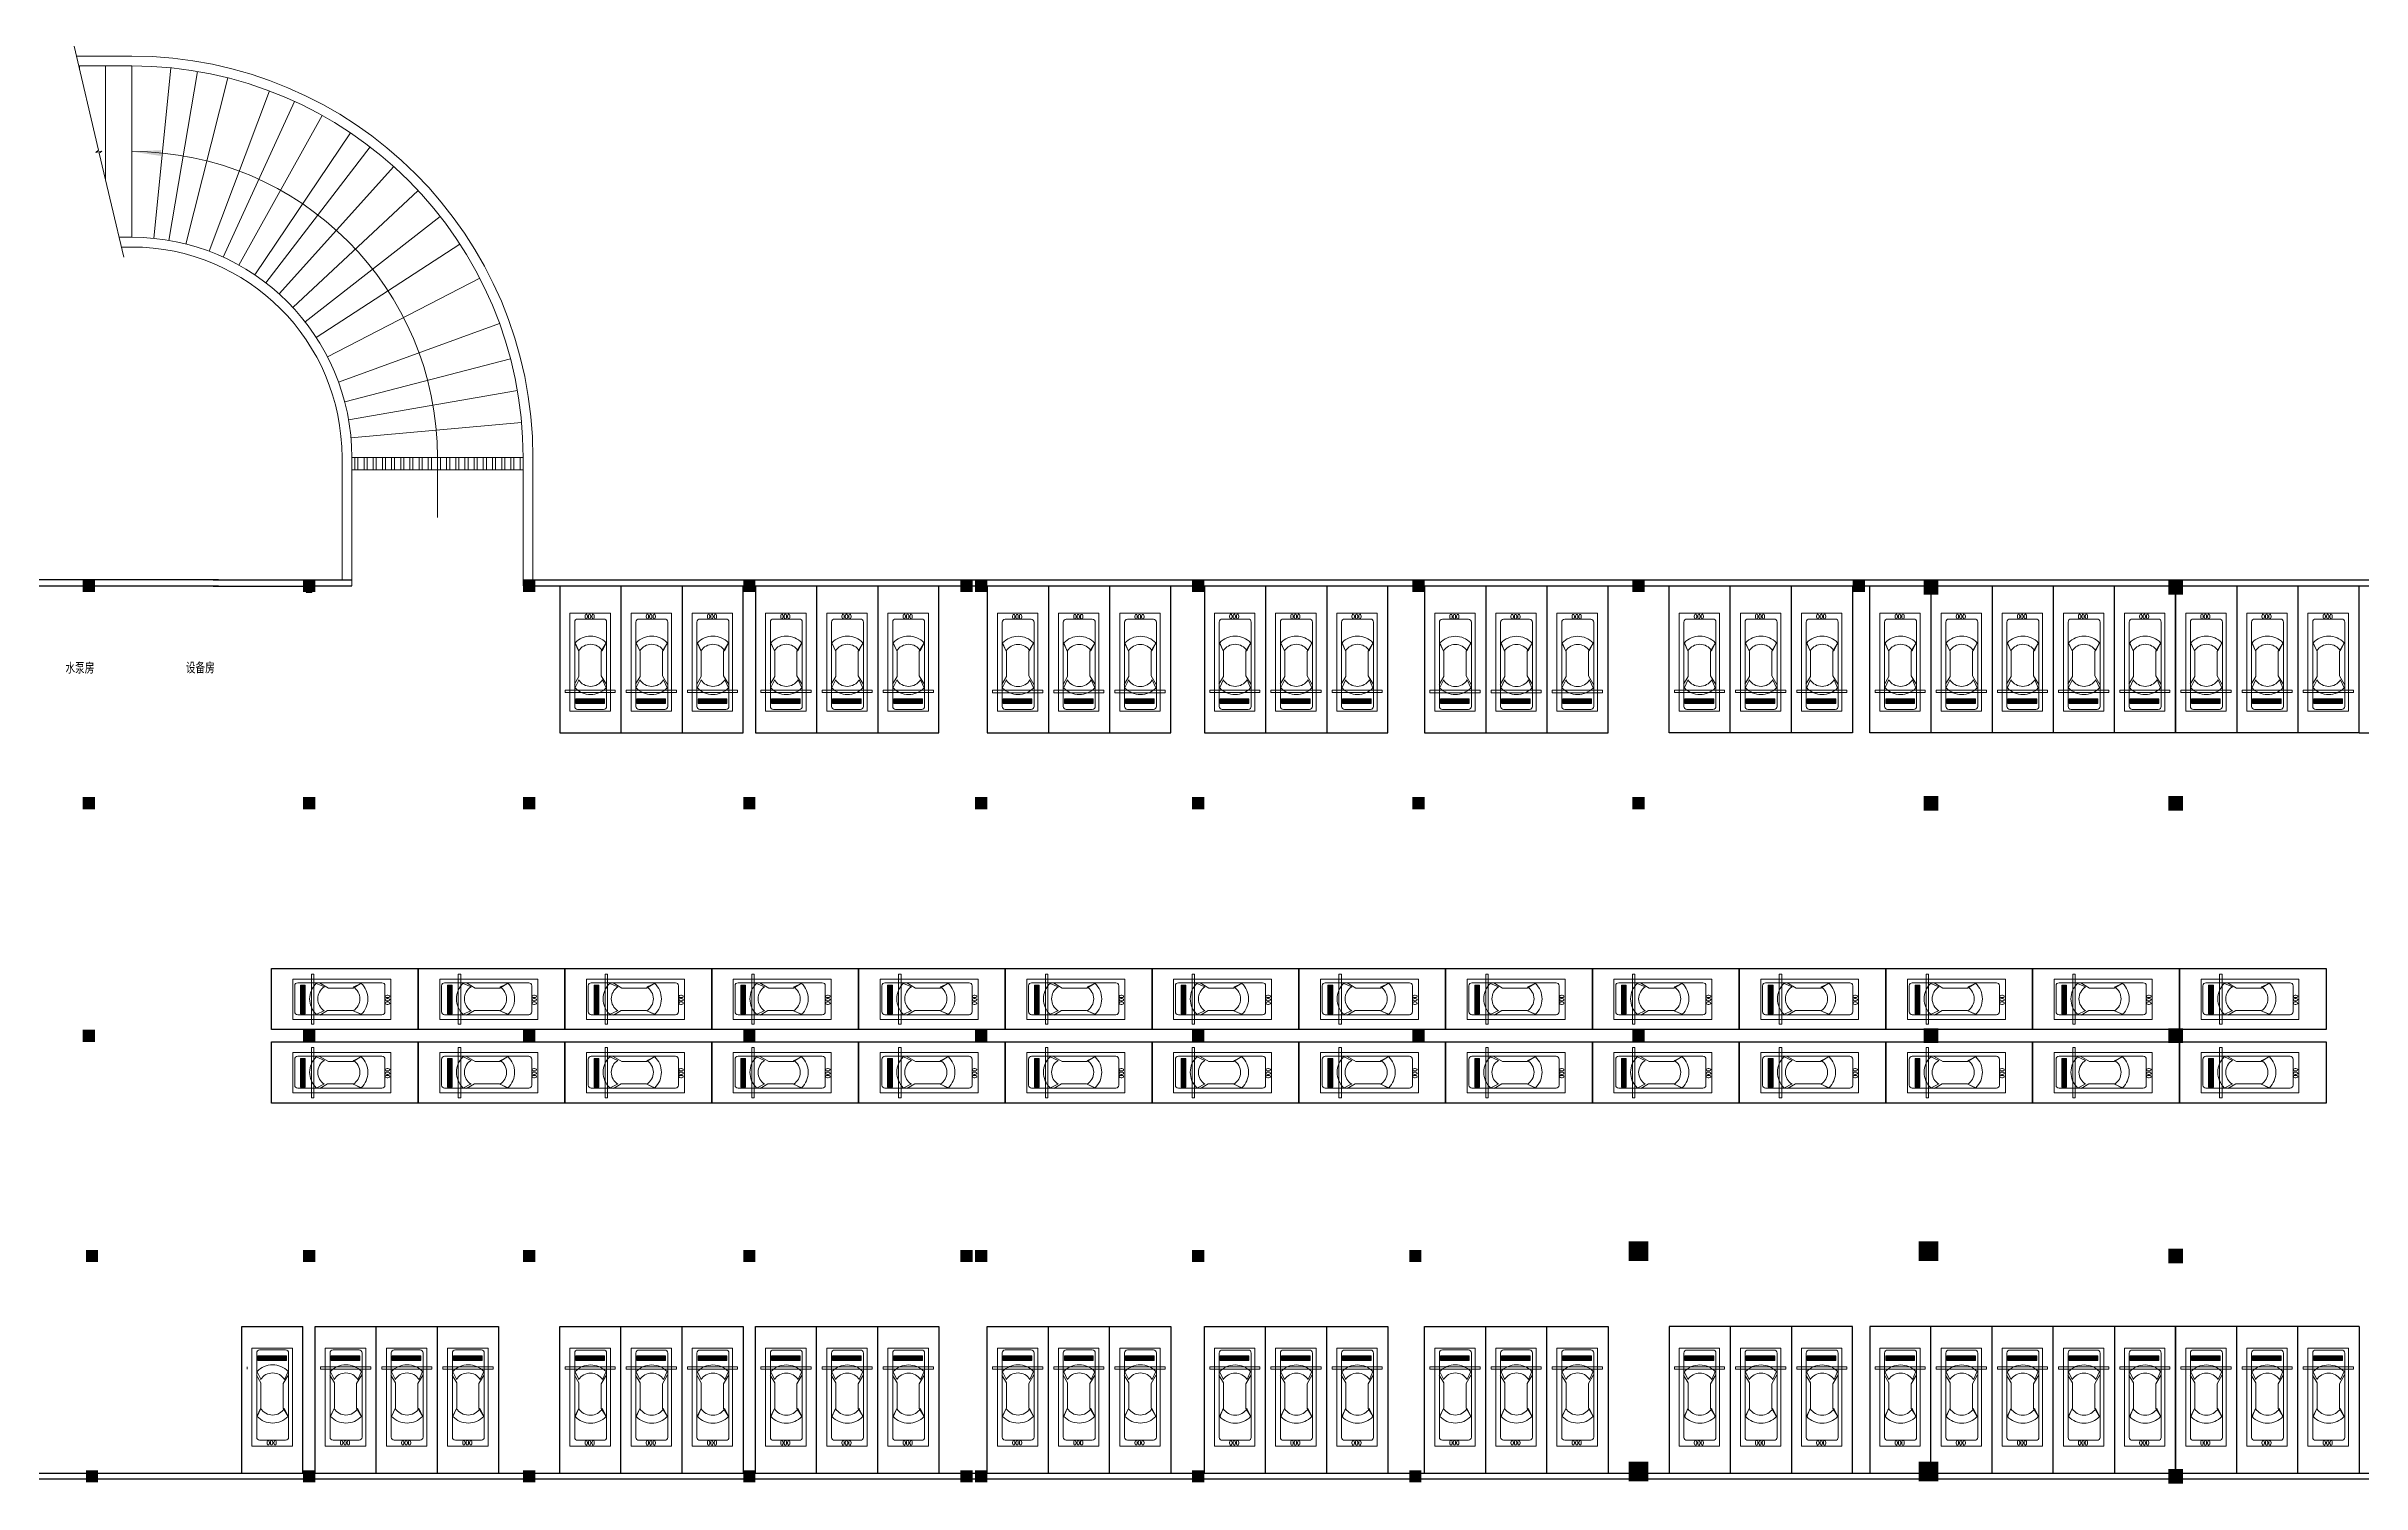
# Model space of a CAD drawing. Extents: x 5719244 to 11985375, y 1211094 to 3157953.
# Drawn here: x 6482728 to 6577379, y 1554281 to 1613006 of the extents above; entities that cross this region are included whole.
import ezdxf

# ---------------------------------------------------------------- set-up
doc = ezdxf.new("R2010")
doc.units = 0
doc.header["$LTSCALE"] = 500
doc.header["$MEASUREMENT"] = 0
doc.layers.get('0').update_dxf_attribs({"linetype": 'CONTINUOUS', "lineweight": 0})
for name, color, linetype, lineweight in [('A-car2', 35, 'CONTINUOUS', 9), ('COLUMN', 7, 'CONTINUOUS', 0), ('DIM', 3, 'CONTINUOUS', 0), ('PUB_DIM', 3, 'CONTINUOUS', 0), ('STAIR', 2, 'CONTINUOUS', 0), ('WALL', 255, 'CONTINUOUS', 30), ('WINDOW', 4, 'CONTINUOUS', 0), ('墙-砼墙填充', 252, 'CONTINUOUS', 9)]:
    doc.layers.add(name, color=color, linetype=linetype, lineweight=lineweight)
doc.layers.add('标注1', color=7, linetype='CONTINUOUS')
doc.layers.add('车位', color=255, linetype='CONTINUOUS')
doc.styles.add('gpsxw', font='txt.shx', dxfattribs={"width": 0.7, "bigfont": 'hztxt.shx'})
doc.styles.get("Standard").update_dxf_attribs({"font": 'ROMAND', "width": 0.8})

# ---------------------------------------------------------------- blocks, each defined once
blk = doc.blocks.new('_FZH')
blk.add_solid([(-0.5, -0.5), (0.5, -0.5), (-0.5, 0.5), (0.5, 0.5)])
blk = doc.blocks.new('_ARROW')
blk.add_solid([(0, 0), (-1, 0.1), (-1, -0.1)])
blk = doc.blocks.new('车位(有车挡车器）')
h = blk.add_hatch(color=2)
h.paths.add_polyline_path([(0.38, 6.16), (0.38, 5.84), (0.82, 5.84), (0.82, 6.16)])
h.paths.add_polyline_path([(1.81, 5.84), (1.81, 6.16), (1.31, 6.16), (1.31, 5.84)])
h = blk.add_hatch(color=256)
h.paths.add_polyline_path([(0.82, 6.16), (0.82, 5.84), (1.31, 5.84), (1.31, 6.16)])
h.paths.add_polyline_path([(1.81, 5.84), (2.31, 5.84), (2.31, 6.16), (1.81, 6.16)])
at = {"color": 140}
for p, q in [((0.27, 5.1), (0.51, 4.56)), ((2.35, 5.07), (2.11, 4.59)), ((0.27, 2.1), (0.51, 2.58)), ((2.35, 2.07), (2.11, 2.62))]:
    blk.add_line(p, q, dxfattribs=at)
for p, q in [((0.38, 5.84), (0.38, 6.16)), ((0.38, 6.16), (2.31, 6.16)), ((2.31, 5.84), (0.38, 5.84)), ((0.82, 6.16), (0.82, 5.84)), ((1.31, 6.16), (1.31, 5.84)), ((1.81, 6.16), (1.81, 5.84)), ((2.31, 6.16), (2.31, 5.84))]:
    blk.add_line(p, q)
at = {"color": 252}
blk.add_lwpolyline([(-0.02, 6.67), (2.7, 6.67), (2.7, 0.08), (-0.02, 0.08)], close=True, dxfattribs=at)
at = {"color": 140}
blk.add_lwpolyline([(0.23, 6.35, -0.414214), (0.43, 6.55), (2.18, 6.55, -0.414214), (2.38, 6.35), (2.38, 0.68, -0.414214), (2.18, 0.48), (0.43, 0.48, -0.414214), (0.23, 0.68)], format="xyb", close=True, dxfattribs=at)
for points in [[(0.24, 4.88), (0.59, 4.29), (0.59, 2.63), (0.26, 2.08)], [(2.4, 4.86), (2.09, 4.34), (2.09, 2.65), (2.37, 2.08)]]:
    blk.add_lwpolyline(points, dxfattribs=at)
for centre, radius, start, end in [((1.31, 4.11), 1.44, 43.7905, 136.2095), ((1.31, 4.06), 0.947, 32.1346, 147.8654), ((1.31, 3.07), 1.44, 223.7905, 316.2095), ((1.31, 3.12), 0.947, 212.1346, 327.8654)]:
    blk.add_arc(centre, radius, start, end, dxfattribs=at)
at = {"insert": (1.03, 0.46), "char_height": 0.3, "attachment_point": 1}
blk.add_mtext('000', dxfattribs=at)

msp = doc.modelspace()

# ---------------------------------------------------------------- hatches: boundary and pattern name
at = {"layer": 'WINDOW'}
h = msp.add_hatch(dxfattribs=at)
h.set_pattern_fill('ANSI32', color=256, scale=1000, angle=45, style=0)
h.set_pattern_definition([(90, (5360967.95, 1819299.55), (-375, 6e-14), []), (90, (5361092.95, 1819424.55), (-375, 6e-14), [])])
h.paths.add_polyline_path([(6502219.2, 1595705.7), (6502219.2, 1596205.7), (6495219.2, 1596205.7), (6495219.2, 1595705.7)])

# ---------------------------------------------------------------- linework, layer by layer
at = {"ltscale": 3}
for p, q in [((6486206.3, 1612605.7), (6483955.7, 1612605.7)), ((6486219.2, 1612205.7), (6484050, 1612205.7)), ((6486219.2, 1605205.7), (6485700, 1605205.7)), ((6486219.2, 1604805.7), (6485794.3, 1604805.7)), ((6494819.2, 1596205.7), (6494819.2, 1591205.7)), ((6495219.2, 1596205.7), (6495219.2, 1590960.7)), ((6498718.1, 1596374.2), (6498718.1, 1593751.4)), ((6502219.2, 1596205.7), (6502219.2, 1590960.7)), ((6502619.2, 1596205.7), (6502619.2, 1591205.7))]:
    msp.add_line(p, q, dxfattribs=at)
for radius in [16400, 16000, 12500, 9000, 8600]:
    msp.add_arc((6486219.2, 1596205.7), radius, 0, 90, dxfattribs=at)
at = {"layer": 'A-car2'}
for p, q in [((6503938.5, 1586602.5), (6503938.5, 1586702.5)), ((6503938.5, 1586702.5), (6505989, 1586702.5)), ((6505989, 1586602.5), (6503938.5, 1586602.5)), ((6505989, 1586702.5), (6505989, 1586602.5)), ((6506438.5, 1586602.5), (6506438.5, 1586702.5)), ((6506438.5, 1586702.5), (6508489, 1586702.5)), ((6508489, 1586602.5), (6506438.5, 1586602.5)), ((6508489, 1586702.5), (6508489, 1586602.5)), ((6508938.5, 1586602.5), (6508938.5, 1586702.5)), ((6508938.5, 1586702.5), (6510989, 1586702.5)), ((6510989, 1586602.5), (6508938.5, 1586602.5)), ((6510989, 1586702.5), (6510989, 1586602.5)), ((6511938.5, 1586602.5), (6511938.5, 1586702.5)), ((6511938.5, 1586702.5), (6513989, 1586702.5)), ((6513989, 1586602.5), (6511938.5, 1586602.5)), ((6513989, 1586702.5), (6513989, 1586602.5)), ((6514438.5, 1586602.5), (6514438.5, 1586702.5)), ((6514438.5, 1586702.5), (6516489, 1586702.5)), ((6516489, 1586602.5), (6514438.5, 1586602.5)), ((6516489, 1586702.5), (6516489, 1586602.5)), ((6516938.5, 1586602.5), (6516938.5, 1586702.5)), ((6516938.5, 1586702.5), (6518989, 1586702.5)), ((6518989, 1586602.5), (6516938.5, 1586602.5)), ((6518989, 1586702.5), (6518989, 1586602.5)), ((6521413.5, 1586597.5), (6521413.5, 1586697.5)), ((6521413.5, 1586697.5), (6523464, 1586697.5)), ((6523464, 1586597.5), (6521413.5, 1586597.5)), ((6523464, 1586697.5), (6523464, 1586597.5)), ((6523913.5, 1586597.5), (6523913.5, 1586697.5)), ((6523913.5, 1586697.5), (6525964, 1586697.5)), ((6525964, 1586597.5), (6523913.5, 1586597.5)), ((6525964, 1586697.5), (6525964, 1586597.5)), ((6526413.5, 1586597.5), (6526413.5, 1586697.5)), ((6526413.5, 1586697.5), (6528464, 1586697.5)), ((6528464, 1586597.5), (6526413.5, 1586597.5)), ((6528464, 1586697.5), (6528464, 1586597.5)), ((6530288.5, 1586602.5), (6530288.5, 1586702.5)), ((6530288.5, 1586702.5), (6532339, 1586702.5)), ((6532339, 1586602.5), (6530288.5, 1586602.5)), ((6532339, 1586702.5), (6532339, 1586602.5)), ((6532788.5, 1586602.5), (6532788.5, 1586702.5)), ((6532788.5, 1586702.5), (6534839, 1586702.5)), ((6534839, 1586602.5), (6532788.5, 1586602.5)), ((6534839, 1586702.5), (6534839, 1586602.5)), ((6535288.5, 1586602.5), (6535288.5, 1586702.5)), ((6535288.5, 1586702.5), (6537339, 1586702.5)), ((6537339, 1586602.5), (6535288.5, 1586602.5)), ((6537339, 1586702.5), (6537339, 1586602.5)), ((6539288.5, 1586597.5), (6539288.5, 1586697.5)), ((6539288.5, 1586697.5), (6541339, 1586697.5)), ((6541339, 1586597.5), (6539288.5, 1586597.5)), ((6541339, 1586697.5), (6541339, 1586597.5)), ((6541788.5, 1586597.5), (6541788.5, 1586697.5)), ((6541788.5, 1586697.5), (6543839, 1586697.5)), ((6543839, 1586597.5), (6541788.5, 1586597.5)), ((6543839, 1586697.5), (6543839, 1586597.5)), ((6544288.5, 1586597.5), (6544288.5, 1586697.5)), ((6544288.5, 1586697.5), (6546339, 1586697.5)), ((6546339, 1586597.5), (6544288.5, 1586597.5)), ((6546339, 1586697.5), (6546339, 1586597.5)), ((6549284.2, 1586602.5), (6549284.2, 1586702.5)), ((6549284.2, 1586702.5), (6551334.7, 1586702.5)), ((6551334.7, 1586602.5), (6549284.2, 1586602.5)), ((6551334.7, 1586702.5), (6551334.7, 1586602.5)), ((6551784.2, 1586602.5), (6551784.2, 1586702.5)), ((6551784.2, 1586702.5), (6553834.7, 1586702.5)), ((6553834.7, 1586602.5), (6551784.2, 1586602.5)), ((6553834.7, 1586702.5), (6553834.7, 1586602.5)), ((6554284.2, 1586602.5), (6554284.2, 1586702.5)), ((6554284.2, 1586702.5), (6556334.7, 1586702.5)), ((6556334.7, 1586602.5), (6554284.2, 1586602.5)), ((6556334.7, 1586702.5), (6556334.7, 1586602.5)), ((6557488.5, 1586602.5), (6557488.5, 1586702.5)), ((6557488.5, 1586702.5), (6559539, 1586702.5)), ((6559539, 1586602.5), (6557488.5, 1586602.5)), ((6559539, 1586702.5), (6559539, 1586602.5)), ((6559988.5, 1586602.5), (6559988.5, 1586702.5)), ((6559988.5, 1586702.5), (6562039, 1586702.5)), ((6562039, 1586602.5), (6559988.5, 1586602.5)), ((6562039, 1586702.5), (6562039, 1586602.5)), ((6562488.5, 1586602.5), (6562488.5, 1586702.5)), ((6562488.5, 1586702.5), (6564539, 1586702.5)), ((6564539, 1586602.5), (6562488.5, 1586602.5)), ((6564539, 1586702.5), (6564539, 1586602.5)), ((6564988.5, 1586602.5), (6564988.5, 1586702.5)), ((6564988.5, 1586702.5), (6567039, 1586702.5)), ((6567039, 1586602.5), (6564988.5, 1586602.5)), ((6567039, 1586702.5), (6567039, 1586602.5)), ((6567488.5, 1586602.5), (6567488.5, 1586702.5)), ((6567488.5, 1586702.5), (6569539, 1586702.5)), ((6569539, 1586602.5), (6567488.5, 1586602.5)), ((6569539, 1586702.5), (6569539, 1586602.5)), ((6569988.5, 1586602.5), (6569988.5, 1586702.5)), ((6569988.5, 1586702.5), (6572039, 1586702.5)), ((6572039, 1586602.5), (6569988.5, 1586602.5)), ((6572039, 1586702.5), (6572039, 1586602.5)), ((6572488.5, 1586602.5), (6572488.5, 1586702.5)), ((6572488.5, 1586702.5), (6574539, 1586702.5)), ((6574539, 1586602.5), (6572488.5, 1586602.5)), ((6574539, 1586702.5), (6574539, 1586602.5)), ((6574988.5, 1586602.5), (6574988.5, 1586702.5)), ((6574988.5, 1586702.5), (6577039, 1586702.5)), ((6577039, 1586602.5), (6574988.5, 1586602.5)), ((6577039, 1586702.5), (6577039, 1586602.5)), ((6493570.2, 1575100.5), (6493570.2, 1573050)), ((6493670.2, 1575100.5), (6493570.2, 1575100.5)), ((6493670.2, 1573050), (6493670.2, 1575100.5)), ((6499570.2, 1575100.5), (6499570.2, 1573050)), ((6499670.2, 1575100.5), (6499570.2, 1575100.5)), ((6499670.2, 1573050), (6499670.2, 1575100.5)), ((6505570.2, 1575100.5), (6505570.2, 1573050)), ((6505670.2, 1575100.5), (6505570.2, 1575100.5)), ((6505670.2, 1573050), (6505670.2, 1575100.5)), ((6511570.2, 1575100.5), (6511570.2, 1573050)), ((6511670.2, 1575100.5), (6511570.2, 1575100.5)), ((6511670.2, 1573050), (6511670.2, 1575100.5)), ((6517570.2, 1575100.5), (6517570.2, 1573050)), ((6517670.2, 1575100.5), (6517570.2, 1575100.5)), ((6517670.2, 1573050), (6517670.2, 1575100.5)), ((6523570.2, 1575100.5), (6523570.2, 1573050)), ((6523670.2, 1575100.5), (6523570.2, 1575100.5)), ((6523670.2, 1573050), (6523670.2, 1575100.5)), ((6529570.2, 1575100.5), (6529570.2, 1573050)), ((6529670.2, 1575100.5), (6529570.2, 1575100.5)), ((6529670.2, 1573050), (6529670.2, 1575100.5)), ((6535570.2, 1575100.5), (6535570.2, 1573050)), ((6535670.2, 1575100.5), (6535570.2, 1575100.5)), ((6535670.2, 1573050), (6535670.2, 1575100.5)), ((6541570.2, 1575100.5), (6541570.2, 1573050)), ((6541670.2, 1575100.5), (6541570.2, 1575100.5)), ((6541670.2, 1573050), (6541670.2, 1575100.5)), ((6547570.2, 1575100.5), (6547570.2, 1573050)), ((6547670.2, 1575100.5), (6547570.2, 1575100.5)), ((6547670.2, 1573050), (6547670.2, 1575100.5)), ((6553570.2, 1575100.5), (6553570.2, 1573050)), ((6553670.2, 1575100.5), (6553570.2, 1575100.5)), ((6553670.2, 1573050), (6553670.2, 1575100.5)), ((6559570.2, 1575100.5), (6559570.2, 1573050)), ((6559670.2, 1575100.5), (6559570.2, 1575100.5)), ((6559670.2, 1573050), (6559670.2, 1575100.5)), ((6565570.2, 1575100.5), (6565570.2, 1573050)), ((6565670.2, 1575100.5), (6565570.2, 1575100.5)), ((6565670.2, 1573050), (6565670.2, 1575100.5)), ((6571570.2, 1575100.5), (6571570.2, 1573050)), ((6571670.2, 1575100.5), (6571570.2, 1575100.5)), ((6571670.2, 1573050), (6571670.2, 1575100.5)), ((6493570.2, 1573050), (6493670.2, 1573050)), ((6499570.2, 1573050), (6499670.2, 1573050)), ((6505570.2, 1573050), (6505670.2, 1573050)), ((6511570.2, 1573050), (6511670.2, 1573050)), ((6517570.2, 1573050), (6517670.2, 1573050)), ((6523570.2, 1573050), (6523670.2, 1573050)), ((6529570.2, 1573050), (6529670.2, 1573050)), ((6535570.2, 1573050), (6535670.2, 1573050)), ((6541570.2, 1573050), (6541670.2, 1573050)), ((6547570.2, 1573050), (6547670.2, 1573050)), ((6553570.2, 1573050), (6553670.2, 1573050)), ((6559570.2, 1573050), (6559670.2, 1573050)), ((6565570.2, 1573050), (6565670.2, 1573050)), ((6571570.2, 1573050), (6571670.2, 1573050)), ((6493570.2, 1572100.5), (6493570.2, 1570050)), ((6493670.2, 1572100.5), (6493570.2, 1572100.5)), ((6493670.2, 1570050), (6493670.2, 1572100.5)), ((6499570.2, 1572100.5), (6499570.2, 1570050)), ((6499670.2, 1572100.5), (6499570.2, 1572100.5)), ((6499670.2, 1570050), (6499670.2, 1572100.5)), ((6505570.2, 1572100.5), (6505570.2, 1570050)), ((6505670.2, 1572100.5), (6505570.2, 1572100.5)), ((6505670.2, 1570050), (6505670.2, 1572100.5)), ((6511570.2, 1572100.5), (6511570.2, 1570050)), ((6511670.2, 1572100.5), (6511570.2, 1572100.5)), ((6511670.2, 1570050), (6511670.2, 1572100.5)), ((6517570.2, 1572100.5), (6517570.2, 1570050)), ((6517670.2, 1572100.5), (6517570.2, 1572100.5)), ((6517670.2, 1570050), (6517670.2, 1572100.5)), ((6523570.2, 1572100.5), (6523570.2, 1570050)), ((6523670.2, 1572100.5), (6523570.2, 1572100.5)), ((6523670.2, 1570050), (6523670.2, 1572100.5)), ((6529570.2, 1572100.5), (6529570.2, 1570050)), ((6529670.2, 1572100.5), (6529570.2, 1572100.5)), ((6529670.2, 1570050), (6529670.2, 1572100.5)), ((6535570.2, 1572100.5), (6535570.2, 1570050)), ((6535670.2, 1572100.5), (6535570.2, 1572100.5)), ((6535670.2, 1570050), (6535670.2, 1572100.5)), ((6541570.2, 1572100.5), (6541570.2, 1570050)), ((6541670.2, 1572100.5), (6541570.2, 1572100.5)), ((6541670.2, 1570050), (6541670.2, 1572100.5)), ((6547570.2, 1572100.5), (6547570.2, 1570050)), ((6547670.2, 1572100.5), (6547570.2, 1572100.5)), ((6547670.2, 1570050), (6547670.2, 1572100.5)), ((6553570.2, 1572100.5), (6553570.2, 1570050)), ((6553670.2, 1572100.5), (6553570.2, 1572100.5)), ((6553670.2, 1570050), (6553670.2, 1572100.5)), ((6559570.2, 1572100.5), (6559570.2, 1570050)), ((6559670.2, 1572100.5), (6559570.2, 1572100.5)), ((6559670.2, 1570050), (6559670.2, 1572100.5)), ((6565570.2, 1572100.5), (6565570.2, 1570050)), ((6565670.2, 1572100.5), (6565570.2, 1572100.5)), ((6565670.2, 1570050), (6565670.2, 1572100.5)), ((6571570.2, 1572100.5), (6571570.2, 1570050)), ((6571670.2, 1572100.5), (6571570.2, 1572100.5)), ((6571670.2, 1570050), (6571670.2, 1572100.5)), ((6493570.2, 1570050), (6493670.2, 1570050)), ((6499570.2, 1570050), (6499670.2, 1570050)), ((6505570.2, 1570050), (6505670.2, 1570050)), ((6511570.2, 1570050), (6511670.2, 1570050)), ((6517570.2, 1570050), (6517670.2, 1570050)), ((6523570.2, 1570050), (6523670.2, 1570050)), ((6529570.2, 1570050), (6529670.2, 1570050)), ((6535570.2, 1570050), (6535670.2, 1570050)), ((6541570.2, 1570050), (6541670.2, 1570050)), ((6547570.2, 1570050), (6547670.2, 1570050)), ((6553570.2, 1570050), (6553670.2, 1570050)), ((6559570.2, 1570050), (6559670.2, 1570050)), ((6565570.2, 1570050), (6565670.2, 1570050)), ((6571570.2, 1570050), (6571670.2, 1570050)), ((6490938.5, 1559058.8), (6490938.5, 1558958.8)), ((6495989, 1559058.8), (6493938.5, 1559058.8)), ((6493938.5, 1559058.8), (6493938.5, 1558958.8)), ((6493938.5, 1558958.8), (6495989, 1558958.8)), ((6495989, 1558958.8), (6495989, 1559058.8)), ((6498489, 1559058.8), (6496438.5, 1559058.8)), ((6496438.5, 1559058.8), (6496438.5, 1558958.8)), ((6496438.5, 1558958.8), (6498489, 1558958.8)), ((6498489, 1558958.8), (6498489, 1559058.8)), ((6500989, 1559058.8), (6498938.5, 1559058.8)), ((6498938.5, 1559058.8), (6498938.5, 1558958.8)), ((6498938.5, 1558958.8), (6500989, 1558958.8)), ((6500989, 1558958.8), (6500989, 1559058.8)), ((6505989, 1559053.8), (6503938.5, 1559053.8)), ((6503938.5, 1559053.8), (6503938.5, 1558953.8)), ((6503938.5, 1558953.8), (6505989, 1558953.8)), ((6505989, 1558953.8), (6505989, 1559053.8)), ((6508489, 1559053.8), (6506438.5, 1559053.8)), ((6506438.5, 1559053.8), (6506438.5, 1558953.8)), ((6506438.5, 1558953.8), (6508489, 1558953.8)), ((6508489, 1558953.8), (6508489, 1559053.8)), ((6510989, 1559053.8), (6508938.5, 1559053.8)), ((6508938.5, 1559053.8), (6508938.5, 1558953.8)), ((6508938.5, 1558953.8), (6510989, 1558953.8)), ((6510989, 1558953.8), (6510989, 1559053.8)), ((6513989, 1559053.8), (6511938.5, 1559053.8)), ((6511938.5, 1559053.8), (6511938.5, 1558953.8)), ((6511938.5, 1558953.8), (6513989, 1558953.8)), ((6513989, 1558953.8), (6513989, 1559053.8)), ((6516489, 1559053.8), (6514438.5, 1559053.8)), ((6514438.5, 1559053.8), (6514438.5, 1558953.8)), ((6514438.5, 1558953.8), (6516489, 1558953.8)), ((6516489, 1558953.8), (6516489, 1559053.8)), ((6518989, 1559053.8), (6516938.5, 1559053.8)), ((6516938.5, 1559053.8), (6516938.5, 1558953.8)), ((6516938.5, 1558953.8), (6518989, 1558953.8)), ((6518989, 1558953.8), (6518989, 1559053.8)), ((6523464, 1559058.8), (6521413.5, 1559058.8)), ((6521413.5, 1559058.8), (6521413.5, 1558958.8)), ((6521413.5, 1558958.8), (6523464, 1558958.8)), ((6523464, 1558958.8), (6523464, 1559058.8)), ((6525964, 1559058.8), (6523913.5, 1559058.8)), ((6523913.5, 1559058.8), (6523913.5, 1558958.8)), ((6523913.5, 1558958.8), (6525964, 1558958.8)), ((6525964, 1558958.8), (6525964, 1559058.8)), ((6528464, 1559058.8), (6526413.5, 1559058.8)), ((6526413.5, 1559058.8), (6526413.5, 1558958.8)), ((6526413.5, 1558958.8), (6528464, 1558958.8)), ((6528464, 1558958.8), (6528464, 1559058.8)), ((6532339, 1559053.8), (6530288.5, 1559053.8)), ((6530288.5, 1559053.8), (6530288.5, 1558953.8)), ((6530288.5, 1558953.8), (6532339, 1558953.8)), ((6532339, 1558953.8), (6532339, 1559053.8)), ((6534839, 1559053.8), (6532788.5, 1559053.8)), ((6532788.5, 1559053.8), (6532788.5, 1558953.8)), ((6532788.5, 1558953.8), (6534839, 1558953.8)), ((6534839, 1558953.8), (6534839, 1559053.8)), ((6537339, 1559053.8), (6535288.5, 1559053.8)), ((6535288.5, 1559053.8), (6535288.5, 1558953.8)), ((6535288.5, 1558953.8), (6537339, 1558953.8)), ((6537339, 1558953.8), (6537339, 1559053.8)), ((6541339, 1559058.8), (6539288.5, 1559058.8)), ((6539288.5, 1559058.8), (6539288.5, 1558958.8)), ((6539288.5, 1558958.8), (6541339, 1558958.8)), ((6541339, 1558958.8), (6541339, 1559058.8)), ((6543839, 1559058.8), (6541788.5, 1559058.8)), ((6541788.5, 1559058.8), (6541788.5, 1558958.8)), ((6541788.5, 1558958.8), (6543839, 1558958.8)), ((6543839, 1558958.8), (6543839, 1559058.8)), ((6546339, 1559058.8), (6544288.5, 1559058.8)), ((6544288.5, 1559058.8), (6544288.5, 1558958.8)), ((6544288.5, 1558958.8), (6546339, 1558958.8)), ((6546339, 1558958.8), (6546339, 1559058.8)), ((6551334.7, 1559053.8), (6549284.2, 1559053.8)), ((6549284.2, 1559053.8), (6549284.2, 1558953.8)), ((6549284.2, 1558953.8), (6551334.7, 1558953.8)), ((6551334.7, 1558953.8), (6551334.7, 1559053.8)), ((6553834.7, 1559053.8), (6551784.2, 1559053.8)), ((6551784.2, 1559053.8), (6551784.2, 1558953.8)), ((6551784.2, 1558953.8), (6553834.7, 1558953.8)), ((6553834.7, 1558953.8), (6553834.7, 1559053.8)), ((6556334.7, 1559053.8), (6554284.2, 1559053.8)), ((6554284.2, 1559053.8), (6554284.2, 1558953.8)), ((6554284.2, 1558953.8), (6556334.7, 1558953.8)), ((6556334.7, 1558953.8), (6556334.7, 1559053.8)), ((6559539, 1559053.8), (6557488.5, 1559053.8)), ((6557488.5, 1559053.8), (6557488.5, 1558953.8)), ((6557488.5, 1558953.8), (6559539, 1558953.8)), ((6559539, 1558953.8), (6559539, 1559053.8)), ((6562039, 1559053.8), (6559988.5, 1559053.8)), ((6559988.5, 1559053.8), (6559988.5, 1558953.8)), ((6559988.5, 1558953.8), (6562039, 1558953.8)), ((6562039, 1558953.8), (6562039, 1559053.8)), ((6564539, 1559053.8), (6562488.5, 1559053.8)), ((6562488.5, 1559053.8), (6562488.5, 1558953.8)), ((6562488.5, 1558953.8), (6564539, 1558953.8)), ((6564539, 1558953.8), (6564539, 1559053.8)), ((6567039, 1559053.8), (6564988.5, 1559053.8)), ((6564988.5, 1559053.8), (6564988.5, 1558953.8)), ((6564988.5, 1558953.8), (6567039, 1558953.8)), ((6567039, 1558953.8), (6567039, 1559053.8)), ((6567488.5, 1559053.8), (6567488.5, 1558953.8)), ((6569539, 1559053.8), (6567488.5, 1559053.8)), ((6567488.5, 1558953.8), (6569539, 1558953.8)), ((6569539, 1558953.8), (6569539, 1559053.8)), ((6572039, 1559053.8), (6569988.5, 1559053.8)), ((6569988.5, 1559053.8), (6569988.5, 1558953.8)), ((6569988.5, 1558953.8), (6572039, 1558953.8)), ((6572039, 1558953.8), (6572039, 1559053.8)), ((6574539, 1559053.8), (6572488.5, 1559053.8)), ((6572488.5, 1559053.8), (6572488.5, 1558953.8)), ((6572488.5, 1558953.8), (6574539, 1558953.8)), ((6574539, 1558953.8), (6574539, 1559053.8)), ((6577039, 1559053.8), (6574988.5, 1559053.8)), ((6574988.5, 1559053.8), (6574988.5, 1558953.8)), ((6574988.5, 1558953.8), (6577039, 1558953.8)), ((6577039, 1558953.8), (6577039, 1559053.8))]:
    msp.add_line(p, q, dxfattribs=at)
at = {"layer": 'DIM', "ltscale": 3}
for p, q in [((6484086.2, 1612052.1), (6484086.2, 1612205.7)), ((6495219.2, 1596205.7), (6502219.2, 1596205.7)), ((6495219.2, 1595705.7), (6502219.2, 1595705.7))]:
    msp.add_line(p, q, dxfattribs=at)
at = {"layer": 'STAIR'}
for p, q in [((6484862.4, 1608758.9), (6483861.5, 1613005.7)), ((6484759.4, 1608673), (6484862.4, 1608758.9)), ((6484993, 1608728.1), (6484759.4, 1608673)), ((6484890, 1608642.1), (6484993, 1608728.1)), ((6485891, 1604395.4), (6484890, 1608642.1))]:
    msp.add_line(p, q, dxfattribs=at)
at = {"layer": 'WALL'}
for p, q in [((6487269.2, 1591205.7), (6480463.4, 1591205.7)), ((6489769.2, 1591205.7), (6487269.2, 1591205.7)), ((6489553.3, 1591205.6), (6495219.2, 1591205.6)), ((6502219.2, 1591205.6), (6680665.1, 1591205.6)), ((6488194.2, 1590955.7), (6480463.4, 1590955.7)), ((6484344.2, 1590955.7), (6481594.2, 1590955.7)), ((6484344.2, 1590955.7), (6481594.2, 1590955.7)), ((6485269.2, 1590955.7), (6484594.2, 1590955.7)), ((6487944.2, 1590955.7), (6487269.2, 1590955.7)), ((6489769.2, 1590955.7), (6488194.2, 1590955.7)), ((6489552.3, 1590955.7), (6493349, 1590955.7)), ((6493349.2, 1590960.7), (6493349.2, 1590710.7)), ((6493349.2, 1590710.7), (6493589.2, 1590710.7)), ((6493589.2, 1590960.7), (6495219.2, 1590960.7)), ((6493589.2, 1590960.7), (6493589.2, 1590710.7)), ((6502219.2, 1590960.7), (6559694.2, 1590960.7)), ((6559944.2, 1590960.7), (6608069.2, 1590960.7)), ((6484589.2, 1572460.7), (6484589.2, 1572460.7)), ((6644919.2, 1554460.7), (6475349.2, 1554460.7)), ((6559694.2, 1554700.7), (6475589.2, 1554700.7)), ((6484349.2, 1554700.7), (6475589.2, 1554700.7)), ((6493344.2, 1554700.7), (6484589.2, 1554700.7)), ((6608069.2, 1554700.7), (6559944.2, 1554700.7))]:
    msp.add_line(p, q, dxfattribs=at)
at = {"layer": 'WINDOW'}
for p, q in [((6485152.7, 1607527.4), (6485152.7, 1612205.7)), ((6486219.2, 1605205.7), (6486219.2, 1612205.7)), ((6487120.5, 1605160.4), (6487821.5, 1612125.2)), ((6487733.5, 1605077.4), (6488911.3, 1611977.6)), ((6488433.2, 1604929.1), (6490155.3, 1611714)), ((6489384.7, 1604630.6), (6491846.7, 1611183.4)), ((6489962.6, 1604390.2), (6492874.1, 1610756)), ((6490600.7, 1604067.1), (6494008.5, 1610181.6)), ((6491248, 1603669.7), (6495159.2, 1609475.1)), ((6491698.8, 1603345.3), (6495960.8, 1608898.3)), ((6492243.7, 1602891.9), (6496929.4, 1608092.3)), ((6492805.8, 1602338.9), (6497928.8, 1607109.2)), ((6493311.3, 1601746.6), (6498827.4, 1606056.3)), ((6493765.2, 1601110.5), (6499634.3, 1604925.4)), ((6494221.1, 1600325.2), (6500444.7, 1603529.3)), ((6494674.4, 1599289.4), (6501250.7, 1601687.9)), ((6494928.3, 1598475.6), (6501702, 1600241)), ((6495086.7, 1597744.3), (6501983.7, 1598941.1)), ((6495183.4, 1597007.6), (6502155.6, 1597631.4))]:
    msp.add_line(p, q, dxfattribs=at)
at = {"layer": '车位', "ltscale": 3}
for p, q in [((6503719.2, 1590960.7), (6503719.2, 1584960.7)), ((6506219.2, 1590960.7), (6506219.2, 1584960.7)), ((6508719.2, 1590960.7), (6508719.2, 1584960.7)), ((6511219.2, 1584960.7), (6511219.2, 1590960.7)), ((6511719.2, 1590960.7), (6511719.2, 1584960.7)), ((6514219.2, 1590960.7), (6514219.2, 1584960.7)), ((6516719.2, 1590960.7), (6516719.2, 1584960.7)), ((6519219.2, 1584960.7), (6519219.2, 1590960.7)), ((6521194.2, 1590955.7), (6521194.2, 1584955.7)), ((6523694.2, 1590955.7), (6523694.2, 1584955.7)), ((6526194.2, 1590955.7), (6526194.2, 1584955.7)), ((6528694.2, 1584955.7), (6528694.2, 1590955.7)), ((6530069.2, 1590960.7), (6530069.2, 1584960.7)), ((6532569.2, 1590960.7), (6532569.2, 1584960.7)), ((6535069.2, 1590960.7), (6535069.2, 1584960.7)), ((6537569.2, 1584960.7), (6537569.2, 1590960.7)), ((6539069.2, 1590955.7), (6539069.2, 1584955.7)), ((6541569.2, 1590955.7), (6541569.2, 1584955.7)), ((6544069.2, 1590955.7), (6544069.2, 1584955.7)), ((6546569.2, 1584955.7), (6546569.2, 1590955.7)), ((6549069.2, 1584955.7), (6549069.2, 1590960.7)), ((6551569.2, 1584955.7), (6551569.2, 1590960.7)), ((6554069.2, 1584955.7), (6554069.2, 1590960.7)), ((6556569.2, 1590955.7), (6556569.2, 1585955.7)), ((6557269.2, 1584960.7), (6557269.2, 1590960.7)), ((6559769.2, 1590960.7), (6559769.2, 1584960.7)), ((6562269.2, 1590960.7), (6562269.2, 1584960.7)), ((6564769.2, 1590960.7), (6564769.2, 1584960.7)), ((6567269.2, 1584960.7), (6567269.2, 1590960.7)), ((6569769.2, 1590960.7), (6569769.2, 1584960.7)), ((6569769.2, 1584960.7), (6569769.2, 1590960.7)), ((6572269.2, 1590960.7), (6572269.2, 1584960.7)), ((6574769.2, 1590960.7), (6574769.2, 1584960.7)), ((6577269.2, 1584960.7), (6577269.2, 1590960.7)), ((6556569.2, 1585955.7), (6556569.2, 1584955.7)), ((6503719.2, 1584960.7), (6506219.2, 1584960.7)), ((6506219.2, 1584960.7), (6508719.2, 1584960.7)), ((6508719.2, 1584960.7), (6511219.2, 1584960.7)), ((6511719.2, 1584960.7), (6514219.2, 1584960.7)), ((6514219.2, 1584960.7), (6516719.2, 1584960.7)), ((6516719.2, 1584960.7), (6519219.2, 1584960.7)), ((6521194.2, 1584955.7), (6523694.2, 1584955.7)), ((6523694.2, 1584955.7), (6526194.2, 1584955.7)), ((6526194.2, 1584955.7), (6528694.2, 1584955.7)), ((6530069.2, 1584960.7), (6532569.2, 1584960.7)), ((6532569.2, 1584960.7), (6535069.2, 1584960.7)), ((6535069.2, 1584960.7), (6537569.2, 1584960.7)), ((6539069.2, 1584955.7), (6541569.2, 1584955.7)), ((6541569.2, 1584955.7), (6544069.2, 1584955.7)), ((6544069.2, 1584955.7), (6546569.2, 1584955.7)), ((6551569.2, 1584955.7), (6549069.2, 1584955.7)), ((6554069.2, 1584955.7), (6551569.2, 1584955.7)), ((6556569.2, 1584955.7), (6554069.2, 1584955.7)), ((6559769.2, 1584960.7), (6557269.2, 1584960.7)), ((6562269.2, 1584960.7), (6559769.2, 1584960.7)), ((6564769.2, 1584960.7), (6562269.2, 1584960.7)), ((6567269.2, 1584960.7), (6564769.2, 1584960.7)), ((6569769.2, 1584960.7), (6567269.2, 1584960.7)), ((6572269.2, 1584960.7), (6569769.2, 1584960.7)), ((6574769.2, 1584960.7), (6572269.2, 1584960.7)), ((6577269.2, 1584960.7), (6574769.2, 1584960.7)), ((6577269.2, 1584960.7), (6579769.2, 1584960.7)), ((6491928.4, 1575330.7), (6497928.4, 1575330.7)), ((6491928.4, 1572830.7), (6491928.4, 1575330.7)), ((6497928.4, 1575330.7), (6497928.4, 1572830.7)), ((6497928.4, 1575330.7), (6503928.4, 1575330.7)), ((6497928.4, 1572830.7), (6497928.4, 1575330.7)), ((6503928.4, 1575330.7), (6503928.4, 1572830.7)), ((6503928.4, 1575330.7), (6509928.4, 1575330.7)), ((6503928.4, 1572830.7), (6503928.4, 1575330.7)), ((6509928.4, 1575330.7), (6509928.4, 1572830.7)), ((6509928.4, 1575330.7), (6515928.4, 1575330.7)), ((6509928.4, 1572830.7), (6509928.4, 1575330.7)), ((6515928.4, 1575330.7), (6515928.4, 1572830.7)), ((6515928.4, 1575330.7), (6521928.4, 1575330.7)), ((6515928.4, 1572830.7), (6515928.4, 1575330.7)), ((6521928.4, 1575330.7), (6521928.4, 1572830.7)), ((6521928.4, 1575330.7), (6527928.4, 1575330.7)), ((6521928.4, 1572830.7), (6521928.4, 1575330.7)), ((6527928.4, 1575330.7), (6527928.4, 1572830.7)), ((6527928.4, 1575330.7), (6533928.4, 1575330.7)), ((6527928.4, 1572830.7), (6527928.4, 1575330.7)), ((6533928.4, 1575330.7), (6533928.4, 1572830.7)), ((6533928.4, 1575330.7), (6539928.4, 1575330.7)), ((6533928.4, 1572830.7), (6533928.4, 1575330.7)), ((6539928.4, 1575330.7), (6539928.4, 1572830.7)), ((6539928.4, 1575330.7), (6545928.4, 1575330.7)), ((6539928.4, 1572830.7), (6539928.4, 1575330.7)), ((6545928.4, 1575330.7), (6545928.4, 1572830.7)), ((6545928.4, 1575330.7), (6551928.4, 1575330.7)), ((6545928.4, 1572830.7), (6545928.4, 1575330.7)), ((6551928.4, 1575330.7), (6551928.4, 1572830.7)), ((6551928.4, 1575330.7), (6557928.4, 1575330.7)), ((6551928.4, 1572830.7), (6551928.4, 1575330.7)), ((6557928.4, 1575330.7), (6557928.4, 1572830.7)), ((6557928.4, 1575330.7), (6563928.4, 1575330.7)), ((6557928.4, 1572830.7), (6557928.4, 1575330.7)), ((6563928.4, 1575330.7), (6563928.4, 1572830.7)), ((6563928.4, 1575330.7), (6569928.4, 1575330.7)), ((6563928.4, 1572830.7), (6563928.4, 1575330.7)), ((6569928.4, 1575330.7), (6569928.4, 1572830.7)), ((6569928.4, 1575330.7), (6575928.4, 1575330.7)), ((6569928.4, 1572830.7), (6569928.4, 1575330.7)), ((6575928.4, 1575330.7), (6575928.4, 1572830.7)), ((6497928.4, 1572830.7), (6491928.4, 1572830.7)), ((6491928.4, 1572330.7), (6497928.4, 1572330.7)), ((6491928.4, 1569830.7), (6491928.4, 1572330.7)), ((6503928.4, 1572830.7), (6497928.4, 1572830.7)), ((6497928.4, 1572330.7), (6497928.4, 1569830.7)), ((6497928.4, 1572330.7), (6503928.4, 1572330.7)), ((6497928.4, 1569830.7), (6497928.4, 1572330.7)), ((6509928.4, 1572830.7), (6503928.4, 1572830.7)), ((6503928.4, 1572330.7), (6503928.4, 1569830.7)), ((6503928.4, 1572330.7), (6509928.4, 1572330.7)), ((6503928.4, 1569830.7), (6503928.4, 1572330.7)), ((6515928.4, 1572830.7), (6509928.4, 1572830.7)), ((6509928.4, 1572330.7), (6509928.4, 1569830.7)), ((6509928.4, 1572330.7), (6515928.4, 1572330.7)), ((6509928.4, 1569830.7), (6509928.4, 1572330.7)), ((6521928.4, 1572830.7), (6515928.4, 1572830.7)), ((6515928.4, 1572330.7), (6515928.4, 1569830.7)), ((6515928.4, 1572330.7), (6521928.4, 1572330.7)), ((6515928.4, 1569830.7), (6515928.4, 1572330.7)), ((6527928.4, 1572830.7), (6521928.4, 1572830.7)), ((6521928.4, 1572330.7), (6521928.4, 1569830.7)), ((6521928.4, 1572330.7), (6527928.4, 1572330.7)), ((6521928.4, 1569830.7), (6521928.4, 1572330.7)), ((6533928.4, 1572830.7), (6527928.4, 1572830.7)), ((6527928.4, 1572330.7), (6527928.4, 1569830.7)), ((6527928.4, 1572330.7), (6533928.4, 1572330.7)), ((6527928.4, 1569830.7), (6527928.4, 1572330.7)), ((6539928.4, 1572830.7), (6533928.4, 1572830.7)), ((6533928.4, 1572330.7), (6533928.4, 1569830.7)), ((6533928.4, 1572330.7), (6539928.4, 1572330.7)), ((6533928.4, 1569830.7), (6533928.4, 1572330.7)), ((6545928.4, 1572830.7), (6539928.4, 1572830.7)), ((6539928.4, 1572330.7), (6539928.4, 1569830.7)), ((6539928.4, 1572330.7), (6545928.4, 1572330.7)), ((6539928.4, 1569830.7), (6539928.4, 1572330.7)), ((6551928.4, 1572830.7), (6545928.4, 1572830.7)), ((6545928.4, 1572330.7), (6545928.4, 1569830.7)), ((6545928.4, 1572330.7), (6551928.4, 1572330.7)), ((6545928.4, 1569830.7), (6545928.4, 1572330.7)), ((6557928.4, 1572830.7), (6551928.4, 1572830.7)), ((6551928.4, 1572330.7), (6551928.4, 1569830.7)), ((6551928.4, 1572330.7), (6557928.4, 1572330.7)), ((6551928.4, 1569830.7), (6551928.4, 1572330.7)), ((6563928.4, 1572830.7), (6557928.4, 1572830.7)), ((6557928.4, 1572330.7), (6557928.4, 1569830.7)), ((6557928.4, 1572330.7), (6563928.4, 1572330.7)), ((6557928.4, 1569830.7), (6557928.4, 1572330.7)), ((6569928.4, 1572830.7), (6563928.4, 1572830.7)), ((6563928.4, 1572330.7), (6563928.4, 1569830.7)), ((6563928.4, 1572330.7), (6569928.4, 1572330.7)), ((6563928.4, 1569830.7), (6563928.4, 1572330.7)), ((6575928.4, 1572830.7), (6569928.4, 1572830.7)), ((6569928.4, 1572330.7), (6569928.4, 1569830.7)), ((6569928.4, 1572330.7), (6575928.4, 1572330.7)), ((6569928.4, 1569830.7), (6569928.4, 1572330.7)), ((6575928.4, 1572330.7), (6575928.4, 1569830.7)), ((6497928.4, 1569830.7), (6491928.4, 1569830.7)), ((6503928.4, 1569830.7), (6497928.4, 1569830.7)), ((6509928.4, 1569830.7), (6503928.4, 1569830.7)), ((6515928.4, 1569830.7), (6509928.4, 1569830.7)), ((6521928.4, 1569830.7), (6515928.4, 1569830.7)), ((6527928.4, 1569830.7), (6521928.4, 1569830.7)), ((6533928.4, 1569830.7), (6527928.4, 1569830.7)), ((6539928.4, 1569830.7), (6533928.4, 1569830.7)), ((6545928.4, 1569830.7), (6539928.4, 1569830.7)), ((6551928.4, 1569830.7), (6545928.4, 1569830.7)), ((6557928.4, 1569830.7), (6551928.4, 1569830.7)), ((6563928.4, 1569830.7), (6557928.4, 1569830.7)), ((6569928.4, 1569830.7), (6563928.4, 1569830.7)), ((6575928.4, 1569830.7), (6569928.4, 1569830.7)), ((6490719.2, 1554700.7), (6490719.2, 1560700.7)), ((6490719.2, 1560700.7), (6493219.2, 1560700.7)), ((6493219.2, 1554700.7), (6493219.2, 1560700.7)), ((6493719.2, 1554700.7), (6493719.2, 1560700.7)), ((6493719.2, 1560700.7), (6496219.2, 1560700.7)), ((6496219.2, 1554700.7), (6496219.2, 1560700.7)), ((6496219.2, 1560700.7), (6498719.2, 1560700.7)), ((6498719.2, 1554700.7), (6498719.2, 1560700.7)), ((6498719.2, 1560700.7), (6501219.2, 1560700.7)), ((6501219.2, 1560700.7), (6501219.2, 1554700.7)), ((6503719.2, 1554695.7), (6503719.2, 1560695.7)), ((6503719.2, 1560695.7), (6506219.2, 1560695.7)), ((6506219.2, 1554695.7), (6506219.2, 1560695.7)), ((6506219.2, 1560695.7), (6508719.2, 1560695.7)), ((6508719.2, 1554695.7), (6508719.2, 1560695.7)), ((6508719.2, 1560695.7), (6511219.2, 1560695.7)), ((6511219.2, 1560695.7), (6511219.2, 1554695.7)), ((6511719.2, 1554695.7), (6511719.2, 1560695.7)), ((6511719.2, 1560695.7), (6514219.2, 1560695.7)), ((6514219.2, 1554695.7), (6514219.2, 1560695.7)), ((6514219.2, 1560695.7), (6516719.2, 1560695.7)), ((6516719.2, 1554695.7), (6516719.2, 1560695.7)), ((6516719.2, 1560695.7), (6519219.2, 1560695.7)), ((6519219.2, 1560695.7), (6519219.2, 1554695.7)), ((6521194.2, 1554700.7), (6521194.2, 1560700.7)), ((6521194.2, 1560700.7), (6523694.2, 1560700.7)), ((6523694.2, 1554700.7), (6523694.2, 1560700.7)), ((6523694.2, 1560700.7), (6526194.2, 1560700.7)), ((6526194.2, 1554700.7), (6526194.2, 1560700.7)), ((6526194.2, 1560700.7), (6528694.2, 1560700.7)), ((6528694.2, 1560700.7), (6528694.2, 1554700.7)), ((6530069.2, 1554695.7), (6530069.2, 1560695.7)), ((6530069.2, 1560695.7), (6532569.2, 1560695.7)), ((6532569.2, 1554695.7), (6532569.2, 1560695.7)), ((6532569.2, 1560695.7), (6535069.2, 1560695.7)), ((6535069.2, 1554695.7), (6535069.2, 1560695.7)), ((6535069.2, 1560695.7), (6537569.2, 1560695.7)), ((6537569.2, 1560695.7), (6537569.2, 1554695.7)), ((6539069.2, 1554700.7), (6539069.2, 1560700.7)), ((6539069.2, 1560700.7), (6541569.2, 1560700.7)), ((6541569.2, 1554700.7), (6541569.2, 1560700.7)), ((6541569.2, 1560700.7), (6544069.2, 1560700.7)), ((6544069.2, 1554700.7), (6544069.2, 1560700.7)), ((6544069.2, 1560700.7), (6546569.2, 1560700.7)), ((6546569.2, 1560700.7), (6546569.2, 1554700.7)), ((6551569.2, 1560700.7), (6549069.2, 1560700.7)), ((6549069.2, 1560700.7), (6549069.2, 1554695.7)), ((6554069.2, 1560700.7), (6551569.2, 1560700.7)), ((6551569.2, 1560700.7), (6551569.2, 1554695.7)), ((6556569.2, 1560700.7), (6554069.2, 1560700.7)), ((6554069.2, 1560700.7), (6554069.2, 1554695.7)), ((6556569.2, 1559700.7), (6556569.2, 1560700.7)), ((6559769.2, 1560695.7), (6557269.2, 1560695.7)), ((6557269.2, 1560695.7), (6557269.2, 1554695.7)), ((6559769.2, 1554695.7), (6559769.2, 1560695.7)), ((6562269.2, 1560695.7), (6559769.2, 1560695.7)), ((6562269.2, 1554695.7), (6562269.2, 1560695.7)), ((6564769.2, 1560695.7), (6562269.2, 1560695.7)), ((6564769.2, 1554695.7), (6564769.2, 1560695.7)), ((6567269.2, 1560695.7), (6564769.2, 1560695.7)), ((6567269.2, 1560695.7), (6567269.2, 1554695.7)), ((6569769.2, 1560695.7), (6567269.2, 1560695.7)), ((6569769.2, 1554695.7), (6569769.2, 1560695.7)), ((6569769.2, 1560695.7), (6569769.2, 1554695.7)), ((6572269.2, 1560695.7), (6569769.2, 1560695.7)), ((6572269.2, 1554695.7), (6572269.2, 1560695.7)), ((6574769.2, 1560695.7), (6572269.2, 1560695.7)), ((6574769.2, 1554695.7), (6574769.2, 1560695.7)), ((6577269.2, 1560695.7), (6574769.2, 1560695.7)), ((6577269.2, 1560695.7), (6577269.2, 1554695.7)), ((6556569.2, 1554700.7), (6556569.2, 1559700.7)), ((6497942.3, 1554700.7), (6491942.3, 1554700.7)), ((6504442.3, 1554700.7), (6498442.3, 1554700.7)), ((6547569.2, 1554700.7), (6541569.2, 1554700.7)), ((6554219.2, 1554700.7), (6548219.2, 1554700.7)), ((6579944.2, 1554700.7), (6573944.2, 1554700.7))]:
    msp.add_line(p, q, dxfattribs=at)

# ---------------------------------------------------------------- block references
at = {"layer": 'COLUMN'}
for p, xscale, yscale, zscale in [((6484469.2, 1590955.7), 500, 500, 500), ((6493469.2, 1590955.7), 500, 500, 500), ((6502469.2, 1590955.7), 500, 500, 500), ((6511469.2, 1590955.7), 500, 500, 500), ((6520344.2, 1590955.7), 500, 500, 500), ((6520944.2, 1590955.7), 500, 500, 500), ((6529819.2, 1590955.7), 500, 500, 500), ((6538819.2, 1590955.7), 500, 500, 500), ((6547819.2, 1590955.7), 500, 500, 500), ((6556819.2, 1590955.7), 500, 500, 500), ((6559769.2, 1590905.7), 600, 600, 600), ((6569769.2, 1590905.7), 600, 600, 600), ((6484469.2, 1582080.7), 500, 500, 500), ((6493469.2, 1582080.7), 500, 500, 500), ((6502469.2, 1582080.7), 500, 500, 500), ((6511469.2, 1582080.7), 500, 500, 500), ((6520944.2, 1582080.7), 500, 500, 500), ((6529819.2, 1582080.7), 500, 500, 500), ((6538819.2, 1582080.7), 500, 500, 500), ((6547819.2, 1582080.7), 500, 500, 500), ((6559769.2, 1582080.7), 600, 600, 600), ((6569769.2, 1582080.7), 600, 600, 600), ((6484469.2, 1572580.7), 500, 500, 500), ((6493469.2, 1572580.7), 500, 500, 500), ((6502469.2, 1572580.7), 500, 500, 500), ((6511469.2, 1572580.7), 500, 500, 500), ((6520944.2, 1572580.7), 500, 500, 500), ((6529819.2, 1572580.7), 500, 500, 500), ((6538819.2, 1572580.7), 500, 500, 500), ((6547819.2, 1572580.7), 500, 500, 500), ((6559769.2, 1572580.7), 600, 600, 600), ((6569769.2, 1572580.7), 600, 600, 600), ((6484594.2, 1563580.7), 500, 500, 500), ((6493469.2, 1563580.7), 500, 500, 500), ((6502469.2, 1563580.7), 500, 500, 500), ((6511469.2, 1563580.7), 500, 500, 500), ((6520344.2, 1563580.7), 500, 500, 500), ((6520944.2, 1563580.7), 500, 500, 500), ((6529819.2, 1563580.7), 500, 500, 500), ((6538694.2, 1563580.7), -500, 500, 500), ((6547819.2, 1563780.7), 800, 800, 800), ((6559669.2, 1563780.7), 800, 800, 800), ((6569769.2, 1563580.7), 600, 600, 600), ((6547819.2, 1554780.7), 800, 800, 800), ((6559669.2, 1554780.7), 800, 800, 800), ((6484594.2, 1554580.7), 500, 500, 500), ((6493469.2, 1554580.7), 500, 500, 500), ((6502469.2, 1554580.7), 500, 500, 500), ((6511469.2, 1554580.7), 500, 500, 500), ((6520344.2, 1554580.7), 500, 500, 500), ((6520944.2, 1554580.7), 500, 500, 500), ((6529819.2, 1554580.7), 500, 500, 500), ((6538694.2, 1554580.7), -500, 500, 500), ((6569769.2, 1554580.7), 600, 600, 600)]:
    msp.add_blockref('_FZH', p, dxfattribs=dict(at, xscale=xscale, yscale=yscale, zscale=zscale))
at = {"layer": 'PUB_DIM', "xscale": 1200, "yscale": 1200, "zscale": 1200, "rotation": 177.1384898316978}
msp.add_blockref('_ARROW', (6486219.2, 1608705.7), dxfattribs=at)
at = {"layer": '墙-砼墙填充', "color": 0, "ltscale": 0.5, "yscale": 607.5, "zscale": 607.5}
for p, xscale, rotation in [((6505773.4, 1589896.3), 607.5, 179.9999999999999), ((6508273.4, 1589896.3), 607.5, 179.9999999999999), ((6510773.4, 1589896.3), 607.5, 179.9999999999999), ((6513773.4, 1589896.3), 607.5, 179.9999999999999), ((6516273.4, 1589896.3), 607.5, 179.9999999999999), ((6518773.4, 1589896.3), 607.5, 179.9999999999999), ((6523248.4, 1589891.3), 607.5, 179.9999999999999), ((6525748.4, 1589891.3), 607.5, 179.9999999999999), ((6528248.4, 1589891.3), 607.5, 179.9999999999999), ((6532123.4, 1589896.3), 607.5, 179.9999999999999), ((6534623.4, 1589896.3), 607.5, 179.9999999999999), ((6537123.4, 1589896.3), 607.5, 179.9999999999999), ((6541123.4, 1589891.3), 607.5, 179.9999999999999), ((6543623.4, 1589891.3), 607.5, 179.9999999999999), ((6546123.4, 1589891.3), 607.5, 179.9999999999999), ((6551119.1, 1589896.3), 607.5, 179.9999999999999), ((6553619.1, 1589896.3), 607.5, 179.9999999999999), ((6556119.1, 1589896.3), 607.5, 179.9999999999999), ((6559323.4, 1589896.3), 607.5, 179.9999999999999), ((6561823.4, 1589896.3), 607.5, 179.9999999999999), ((6564323.4, 1589896.3), 607.5, 179.9999999999999), ((6566823.4, 1589896.3), 607.5, 179.9999999999999), ((6569323.4, 1589896.3), 607.5, 179.9999999999999), ((6571823.4, 1589896.3), 607.5, 179.9999999999999), ((6574323.4, 1589896.3), 607.5, 179.9999999999999), ((6576823.4, 1589896.3), 607.5, 179.9999999999999), ((6496864, 1574884.8), -607.5, 90), ((6502864, 1574884.8), -607.5, 90), ((6508864, 1574884.8), -607.5, 90), ((6514864, 1574884.8), -607.5, 90), ((6520864, 1574884.8), -607.5, 90), ((6526864, 1574884.8), -607.5, 90), ((6532864, 1574884.8), -607.5, 90), ((6538864, 1574884.8), -607.5, 90), ((6544864, 1574884.8), -607.5, 90), ((6550864, 1574884.8), -607.5, 90), ((6556864, 1574884.8), -607.5, 90), ((6562864, 1574884.8), -607.5, 90), ((6568864, 1574884.8), -607.5, 90), ((6574864, 1574884.8), -607.5, 90), ((6496864, 1571884.8), -607.5, 90), ((6502864, 1571884.8), -607.5, 90), ((6508864, 1571884.8), -607.5, 90), ((6514864, 1571884.8), -607.5, 90), ((6520864, 1571884.8), -607.5, 90), ((6526864, 1571884.8), -607.5, 90), ((6532864, 1571884.8), -607.5, 90), ((6538864, 1571884.8), -607.5, 90), ((6544864, 1571884.8), -607.5, 90), ((6550864, 1571884.8), -607.5, 90), ((6556864, 1571884.8), -607.5, 90), ((6562864, 1571884.8), -607.5, 90), ((6568864, 1571884.8), -607.5, 90), ((6574864, 1571884.8), -607.5, 90)]:
    msp.add_blockref('车位(有车挡车器）', p, dxfattribs=dict(at, xscale=xscale, rotation=rotation))
at = {"layer": '墙-砼墙填充', "color": 0, "ltscale": 0.5, "xscale": -607.5, "yscale": 607.5, "zscale": 607.5}
for p in [(6492773.4, 1555765.1), (6495773.4, 1555765.1), (6498273.4, 1555765.1), (6500773.4, 1555765.1), (6505773.4, 1555760.1), (6508273.4, 1555760.1), (6510773.4, 1555760.1), (6513773.4, 1555760.1), (6516273.4, 1555760.1), (6518773.4, 1555760.1), (6523248.4, 1555765.1), (6525748.4, 1555765.1), (6528248.4, 1555765.1), (6532123.4, 1555760.1), (6534623.4, 1555760.1), (6537123.4, 1555760.1), (6541123.4, 1555765.1), (6543623.4, 1555765.1), (6546123.4, 1555765.1), (6551119.1, 1555760.1), (6553619.1, 1555760.1), (6556119.1, 1555760.1), (6559323.4, 1555760.1), (6561823.4, 1555760.1), (6564323.4, 1555760.1), (6566823.4, 1555760.1), (6569323.4, 1555760.1), (6571823.4, 1555760.1), (6574323.4, 1555760.1), (6576823.4, 1555760.1)]:
    msp.add_blockref('车位(有车挡车器）', p, dxfattribs=at)

# ---------------------------------------------------------------- texts
at = {"layer": '标注1', "char_height": 450, "attachment_point": 1, "style": 'gpsxw'}
for s, width, insert in [('水泵房', 2037.731, (6483509.9, 1587824.6)), ('设备房', 1668.233, (6488434.4, 1587835.4))]:
    msp.add_mtext_dynamic_manual_height_columns(s, width=width, gutter_width=2250, heights=[0], dxfattribs=dict(at, insert=insert))

doc.saveas('drawing.dxf')
